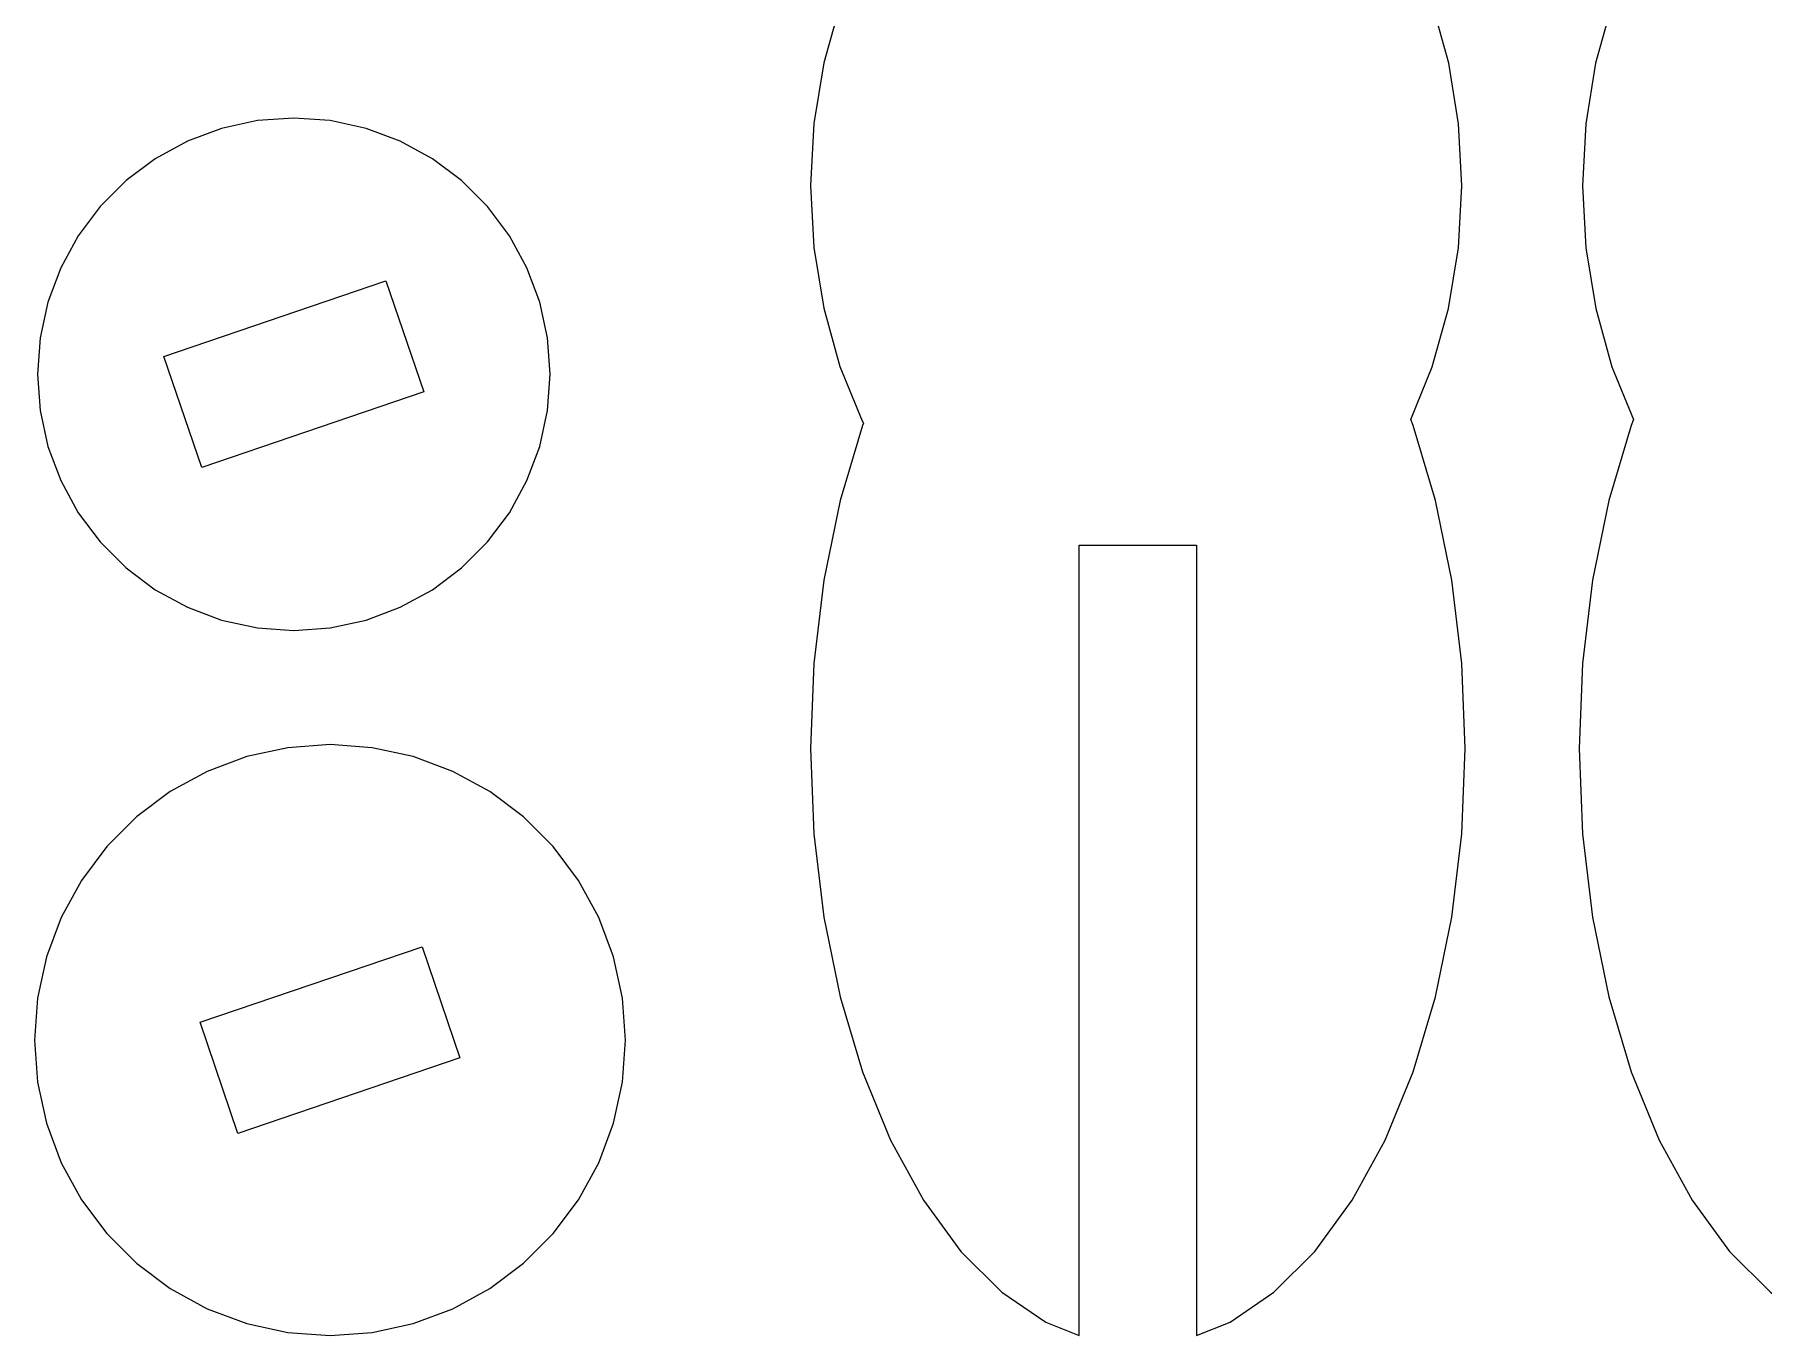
# Model space of a CAD drawing. Header units: millimetres. Extents: x -131 to 131, y -103 to 103.
# Drawn here: x -129.23 to -85.01, y -102.88 to -69.6 of the extents above; entities that cross this region are included whole.
import ezdxf

# ---------------------------------------------------------------- set-up
doc = ezdxf.new("R2010")
doc.units = ezdxf.units.MM
doc.header["$MEASUREMENT"] = 0
doc.layers.add('Camada 1', color=7, linetype='Continuous')

msp = doc.modelspace()

# ---------------------------------------------------------------- linework, layer by layer
at = {"layer": 'Camada 1', "color": 250, "lineweight": 20}
for points, knots in [([(-93.971, -79.6007), (-93.971, -79.6007), (-93.3985, -81.5152), (-93.3985, -81.5152), (-93.3985, -81.5152), (-93.3985, -81.5152), (-92.9811, -83.5589), (-92.9811, -83.5589), (-92.9811, -83.5589), (-92.9811, -83.5589), (-92.7275, -85.6904), (-92.7275, -85.6904), (-92.7275, -85.6904), (-92.7275, -85.6904), (-92.6421, -87.8663), (-92.6421, -87.8663), (-92.6421, -87.8663), (-92.6421, -87.8663), (-92.7275, -90.0422), (-92.7275, -90.0422), (-92.7275, -90.0422), (-92.7275, -90.0422), (-92.9811, -92.1737), (-92.9811, -92.1737), (-92.9811, -92.1737), (-92.9811, -92.1737), (-93.3985, -94.2177), (-93.3985, -94.2177), (-93.3985, -94.2177), (-93.3985, -94.2177), (-93.971, -96.1322), (-93.971, -96.1322), (-93.971, -96.1322), (-93.971, -96.1322), (-94.6864, -97.8785), (-94.6864, -97.8785), (-94.6864, -97.8785), (-94.6864, -97.8785), (-95.531, -99.4208), (-95.531, -99.4208), (-95.531, -99.4208), (-95.531, -99.4208), (-96.487, -100.7282), (-96.487, -100.7282), (-96.487, -100.7282), (-96.487, -100.7282), (-97.5351, -101.7735), (-97.5351, -101.7735), (-97.5351, -101.7735), (-97.5351, -101.7735), (-98.6541, -102.5359), (-98.6541, -102.5359), (-98.6541, -102.5359), (-98.6541, -102.5359), (-99.5124, -102.877), (-99.5124, -102.877), (-99.5124, -102.877), (-99.5124, -102.877), (-99.5124, -82.6618), (-99.5124, -82.6618), (-99.5124, -82.6618), (-99.5124, -82.6618), (-102.5125, -82.6618), (-102.5125, -82.6618), (-102.5125, -82.6618), (-102.5125, -82.6618), (-102.5125, -102.877), (-102.5125, -102.877), (-102.5125, -102.877), (-102.5125, -102.877), (-103.3704, -102.5359), (-103.3704, -102.5359), (-103.3704, -102.5359), (-103.3704, -102.5359), (-104.4894, -101.7735), (-104.4894, -101.7735), (-104.4894, -101.7735), (-104.4894, -101.7735), (-105.5375, -100.7282), (-105.5375, -100.7282), (-105.5375, -100.7282), (-105.5375, -100.7282), (-106.4939, -99.4208), (-106.4939, -99.4208), (-106.4939, -99.4208), (-106.4939, -99.4208), (-107.3381, -97.8785), (-107.3381, -97.8785), (-107.3381, -97.8785), (-107.3381, -97.8785), (-108.0539, -96.1322), (-108.0539, -96.1322), (-108.0539, -96.1322), (-108.0539, -96.1322), (-108.6261, -94.2177), (-108.6261, -94.2177), (-108.6261, -94.2177), (-108.6261, -94.2177), (-109.0434, -92.1737), (-109.0434, -92.1737), (-109.0434, -92.1737), (-109.0434, -92.1737), (-109.2974, -90.0422), (-109.2974, -90.0422), (-109.2974, -90.0422), (-109.2974, -90.0422), (-109.3828, -87.8663), (-109.3828, -87.8663), (-109.3828, -87.8663), (-109.3828, -87.8663), (-109.2974, -85.6904), (-109.2974, -85.6904), (-109.2974, -85.6904), (-109.2974, -85.6904), (-109.0434, -83.5589), (-109.0434, -83.5589), (-109.0434, -83.5589), (-109.0434, -83.5589), (-108.6261, -81.5152), (-108.6261, -81.5152), (-108.6261, -81.5152), (-108.6261, -81.5152), (-108.0539, -79.6007), (-108.0539, -79.6007), (-108.0539, -79.6007), (-108.0539, -79.6007), (-108.0303, -79.5429), (-108.0303, -79.5429), (-108.0303, -79.5429), (-108.0303, -79.5429), (-108.0634, -79.4836), (-108.0634, -79.4836), (-108.0634, -79.4836), (-108.0634, -79.4836), (-108.6321, -78.0877), (-108.6321, -78.0877), (-108.6321, -78.0877), (-108.6321, -78.0877), (-109.0466, -76.5979), (-109.0466, -76.5979), (-109.0466, -76.5979), (-109.0466, -76.5979), (-109.2985, -75.0446), (-109.2985, -75.0446), (-109.2985, -75.0446), (-109.2985, -75.0446), (-109.3828, -73.4589), (-109.3828, -73.4589), (-109.3828, -73.4589), (-109.3828, -73.4589), (-109.2971, -71.8731), (-109.2971, -71.8731), (-109.2971, -71.8731), (-109.2971, -71.8731), (-109.0438, -70.3202), (-109.0438, -70.3202), (-109.0438, -70.3202), (-109.0438, -70.3202), (-108.6282, -68.8311), (-108.6282, -68.8311), (-108.6282, -68.8311), (-108.6282, -68.8311), (-108.0581, -67.4362), (-108.0581, -67.4362), (-108.0581, -67.4362), (-108.0581, -67.4362), (-107.3455, -66.1641), (-107.3455, -66.1641), (-107.3455, -66.1641), (-107.3455, -66.1641), (-106.5049, -65.0409), (-106.5049, -65.0409), (-106.5049, -65.0409), (-106.5049, -65.0409), (-105.5531, -64.0891), (-105.5531, -64.0891), (-105.5531, -64.0891), (-105.5531, -64.0891), (-104.5099, -63.3281), (-104.5099, -63.3281), (-104.5099, -63.3281), (-104.5099, -63.3281), (-103.3965, -62.7732), (-103.3965, -62.7732), (-103.3965, -62.7732), (-103.3965, -62.7732), (-102.2352, -62.4363), (-102.2352, -62.4363), (-102.2352, -62.4363), (-102.2352, -62.4363), (-101.0502, -62.3238), (-101.0502, -62.3238), (-101.0502, -62.3238), (-101.0502, -62.3238), (-99.8649, -62.4381), (-99.8649, -62.4381), (-99.8649, -62.4381), (-99.8649, -62.4381), (-98.7042, -62.7771), (-98.7042, -62.7771), (-98.7042, -62.7771), (-98.7042, -62.7771), (-97.5912, -63.3334), (-97.5912, -63.3334), (-97.5912, -63.3334), (-97.5912, -63.3334), (-96.5484, -64.0961), (-96.5484, -64.0961), (-96.5484, -64.0961), (-96.5484, -64.0961), (-95.5977, -65.0497), (-95.5977, -65.0497), (-95.5977, -65.0497), (-95.5977, -65.0497), (-94.7581, -66.1744), (-94.7581, -66.1744), (-94.7581, -66.1744), (-94.7581, -66.1744), (-94.0465, -67.4475), (-94.0465, -67.4475), (-94.0465, -67.4475), (-94.0465, -67.4475), (-93.4778, -68.8431), (-93.4778, -68.8431), (-93.4778, -68.8431), (-93.4778, -68.8431), (-93.0633, -70.3329), (-93.0633, -70.3329), (-93.0633, -70.3329), (-93.0633, -70.3329), (-92.8114, -71.8865), (-92.8114, -71.8865), (-92.8114, -71.8865), (-92.8114, -71.8865), (-92.7275, -73.4719), (-92.7275, -73.4719), (-92.7275, -73.4719), (-92.7275, -73.4719), (-92.8128, -75.0576), (-92.8128, -75.0576), (-92.8128, -75.0576), (-92.8128, -75.0576), (-93.0661, -76.6106), (-93.0661, -76.6106), (-93.0661, -76.6106), (-93.0661, -76.6106), (-93.4821, -78.1), (-93.4821, -78.1), (-93.4821, -78.1), (-93.4821, -78.1), (-94.0331, -79.4487), (-94.0331, -79.4487), (-94.0331, -79.4487), (-94.0331, -79.4487), (-93.971, -79.6007), (-93.971, -79.6007)], [0, 0, 0, 0, 0.015625, 0.015625, 0.015625, 0.015625, 0.03125, 0.03125, 0.03125, 0.03125, 0.046875, 0.046875, 0.046875, 0.046875, 0.0625, 0.0625, 0.0625, 0.0625, 0.078125, 0.078125, 0.078125, 0.078125, 0.09375, 0.09375, 0.09375, 0.09375, 0.109375, 0.109375, 0.109375, 0.109375, 0.125, 0.125, 0.125, 0.125, 0.140625, 0.140625, 0.140625, 0.140625, 0.15625, 0.15625, 0.15625, 0.15625, 0.171875, 0.171875, 0.171875, 0.171875, 0.1875, 0.1875, 0.1875, 0.1875, 0.203125, 0.203125, 0.203125, 0.203125, 0.21875, 0.21875, 0.21875, 0.21875, 0.234375, 0.234375, 0.234375, 0.234375, 0.25, 0.25, 0.25, 0.25, 0.265625, 0.265625, 0.265625, 0.265625, 0.28125, 0.28125, 0.28125, 0.28125, 0.296875, 0.296875, 0.296875, 0.296875, 0.3125, 0.3125, 0.3125, 0.3125, 0.328125, 0.328125, 0.328125, 0.328125, 0.34375, 0.34375, 0.34375, 0.34375, 0.359375, 0.359375, 0.359375, 0.359375, 0.375, 0.375, 0.375, 0.375, 0.390625, 0.390625, 0.390625, 0.390625, 0.40625, 0.40625, 0.40625, 0.40625, 0.421875, 0.421875, 0.421875, 0.421875, 0.4375, 0.4375, 0.4375, 0.4375, 0.453125, 0.453125, 0.453125, 0.453125, 0.46875, 0.46875, 0.46875, 0.46875, 0.484375, 0.484375, 0.484375, 0.484375, 0.5, 0.5, 0.5, 0.5, 0.515625, 0.515625, 0.515625, 0.515625, 0.53125, 0.53125, 0.53125, 0.53125, 0.546875, 0.546875, 0.546875, 0.546875, 0.5625, 0.5625, 0.5625, 0.5625, 0.578125, 0.578125, 0.578125, 0.578125, 0.59375, 0.59375, 0.59375, 0.59375, 0.609375, 0.609375, 0.609375, 0.609375, 0.625, 0.625, 0.625, 0.625, 0.640625, 0.640625, 0.640625, 0.640625, 0.65625, 0.65625, 0.65625, 0.65625, 0.671875, 0.671875, 0.671875, 0.671875, 0.6875, 0.6875, 0.6875, 0.6875, 0.703125, 0.703125, 0.703125, 0.703125, 0.71875, 0.71875, 0.71875, 0.71875, 0.734375, 0.734375, 0.734375, 0.734375, 0.75, 0.75, 0.75, 0.75, 0.765625, 0.765625, 0.765625, 0.765625, 0.78125, 0.78125, 0.78125, 0.78125, 0.796875, 0.796875, 0.796875, 0.796875, 0.8125, 0.8125, 0.8125, 0.8125, 0.828125, 0.828125, 0.828125, 0.828125, 0.84375, 0.84375, 0.84375, 0.84375, 0.859375, 0.859375, 0.859375, 0.859375, 0.875, 0.875, 0.875, 0.875, 0.890625, 0.890625, 0.890625, 0.890625, 0.90625, 0.90625, 0.90625, 0.90625, 0.921875, 0.921875, 0.921875, 0.921875, 0.9375, 0.9375, 0.9375, 0.9375, 0.953125, 0.953125, 0.953125, 0.953125, 0.96875, 0.96875, 0.96875, 0.96875, 0.984375, 0.984375, 0.984375, 0.984375, 1, 1, 1, 1]), ([(-72.9867, -87.8663), (-72.9867, -87.8663), (-73.0721, -90.0422), (-73.0721, -90.0422), (-73.0721, -90.0422), (-73.0721, -90.0422), (-73.3258, -92.1737), (-73.3258, -92.1737), (-73.3258, -92.1737), (-73.3258, -92.1737), (-73.7431, -94.2177), (-73.7431, -94.2177), (-73.7431, -94.2177), (-73.7431, -94.2177), (-74.3156, -96.1322), (-74.3156, -96.1322), (-74.3156, -96.1322), (-74.3156, -96.1322), (-75.0314, -97.8785), (-75.0314, -97.8785), (-75.0314, -97.8785), (-75.0314, -97.8785), (-75.8756, -99.4208), (-75.8756, -99.4208), (-75.8756, -99.4208), (-75.8756, -99.4208), (-76.8317, -100.7282), (-76.8317, -100.7282), (-76.8317, -100.7282), (-76.8317, -100.7282), (-77.8801, -101.7735), (-77.8801, -101.7735), (-77.8801, -101.7735), (-77.8801, -101.7735), (-78.9988, -102.5359), (-78.9988, -102.5359), (-78.9988, -102.5359), (-78.9988, -102.5359), (-79.8571, -102.877), (-79.8571, -102.877), (-79.8571, -102.877), (-79.8571, -102.877), (-79.8571, -82.6618), (-79.8571, -82.6618), (-79.8571, -82.6618), (-79.8571, -82.6618), (-82.8571, -82.6618), (-82.8571, -82.6618), (-82.8571, -82.6618), (-82.8571, -82.6618), (-82.8571, -102.877), (-82.8571, -102.877), (-82.8571, -102.877), (-82.8571, -102.877), (-83.7154, -102.5359), (-83.7154, -102.5359), (-83.7154, -102.5359), (-83.7154, -102.5359), (-84.8341, -101.7735), (-84.8341, -101.7735), (-84.8341, -101.7735), (-84.8341, -101.7735), (-85.8825, -100.7282), (-85.8825, -100.7282), (-85.8825, -100.7282), (-85.8825, -100.7282), (-86.8386, -99.4208), (-86.8386, -99.4208), (-86.8386, -99.4208), (-86.8386, -99.4208), (-87.6828, -97.8785), (-87.6828, -97.8785), (-87.6828, -97.8785), (-87.6828, -97.8785), (-88.3985, -96.1322), (-88.3985, -96.1322), (-88.3985, -96.1322), (-88.3985, -96.1322), (-88.9711, -94.2177), (-88.9711, -94.2177), (-88.9711, -94.2177), (-88.9711, -94.2177), (-89.3884, -92.1737), (-89.3884, -92.1737), (-89.3884, -92.1737), (-89.3884, -92.1737), (-89.6421, -90.0422), (-89.6421, -90.0422), (-89.6421, -90.0422), (-89.6421, -90.0422), (-89.7275, -87.8663), (-89.7275, -87.8663), (-89.7275, -87.8663), (-89.7275, -87.8663), (-89.6421, -85.6904), (-89.6421, -85.6904), (-89.6421, -85.6904), (-89.6421, -85.6904), (-89.3884, -83.5589), (-89.3884, -83.5589), (-89.3884, -83.5589), (-89.3884, -83.5589), (-88.9711, -81.5152), (-88.9711, -81.5152), (-88.9711, -81.5152), (-88.9711, -81.5152), (-88.3985, -79.6007), (-88.3985, -79.6007), (-88.3985, -79.6007), (-88.3985, -79.6007), (-88.3364, -79.4487), (-88.3364, -79.4487), (-88.3364, -79.4487), (-88.3364, -79.4487), (-88.8875, -78.1), (-88.8875, -78.1), (-88.8875, -78.1), (-88.8875, -78.1), (-89.3034, -76.6106), (-89.3034, -76.6106), (-89.3034, -76.6106), (-89.3034, -76.6106), (-89.5567, -75.0576), (-89.5567, -75.0576), (-89.5567, -75.0576), (-89.5567, -75.0576), (-89.6421, -73.4719), (-89.6421, -73.4719), (-89.6421, -73.4719), (-89.6421, -73.4719), (-89.5581, -71.8865), (-89.5581, -71.8865), (-89.5581, -71.8865), (-89.5581, -71.8865), (-89.3062, -70.3329), (-89.3062, -70.3329), (-89.3062, -70.3329), (-89.3062, -70.3329), (-88.8917, -68.8431), (-88.8917, -68.8431), (-88.8917, -68.8431), (-88.8917, -68.8431), (-88.3227, -67.4475), (-88.3227, -67.4475), (-88.3227, -67.4475), (-88.3227, -67.4475), (-87.6115, -66.1744), (-87.6115, -66.1744), (-87.6115, -66.1744), (-87.6115, -66.1744), (-86.7715, -65.0497), (-86.7715, -65.0497), (-86.7715, -65.0497), (-86.7715, -65.0497), (-85.8208, -64.0961), (-85.8208, -64.0961), (-85.8208, -64.0961), (-85.8208, -64.0961), (-84.7783, -63.3334), (-84.7783, -63.3334), (-84.7783, -63.3334), (-84.7783, -63.3334), (-83.6653, -62.7771), (-83.6653, -62.7771), (-83.6653, -62.7771), (-83.6653, -62.7771), (-82.5047, -62.4381), (-82.5047, -62.4381), (-82.5047, -62.4381), (-82.5047, -62.4381), (-81.3193, -62.3238), (-81.3193, -62.3238), (-81.3193, -62.3238), (-81.3193, -62.3238), (-80.1344, -62.4363), (-80.1344, -62.4363), (-80.1344, -62.4363), (-80.1344, -62.4363), (-78.973, -62.7732), (-78.973, -62.7732), (-78.973, -62.7732), (-78.973, -62.7732), (-77.8597, -63.3281), (-77.8597, -63.3281), (-77.8597, -63.3281), (-77.8597, -63.3281), (-76.8165, -64.0891), (-76.8165, -64.0891), (-76.8165, -64.0891), (-76.8165, -64.0891), (-75.8647, -65.0409), (-75.8647, -65.0409), (-75.8647, -65.0409), (-75.8647, -65.0409), (-75.024, -66.1641), (-75.024, -66.1641), (-75.024, -66.1641), (-75.024, -66.1641), (-74.3114, -67.4362), (-74.3114, -67.4362), (-74.3114, -67.4362), (-74.3114, -67.4362), (-73.7413, -68.8311), (-73.7413, -68.8311), (-73.7413, -68.8311), (-73.7413, -68.8311), (-73.3254, -70.3202), (-73.3254, -70.3202), (-73.3254, -70.3202), (-73.3254, -70.3202), (-73.0725, -71.8731), (-73.0725, -71.8731), (-73.0725, -71.8731), (-73.0725, -71.8731), (-72.9867, -73.4589), (-72.9867, -73.4589), (-72.9867, -73.4589), (-72.9867, -73.4589), (-73.071, -75.0446), (-73.071, -75.0446), (-73.071, -75.0446), (-73.071, -75.0446), (-73.3229, -76.5979), (-73.3229, -76.5979), (-73.3229, -76.5979), (-73.3229, -76.5979), (-73.7374, -78.0877), (-73.7374, -78.0877), (-73.7374, -78.0877), (-73.7374, -78.0877), (-74.3061, -79.4836), (-74.3061, -79.4836), (-74.3061, -79.4836), (-74.3061, -79.4836), (-74.3393, -79.5429), (-74.3393, -79.5429), (-74.3393, -79.5429), (-74.3393, -79.5429), (-74.3156, -79.6007), (-74.3156, -79.6007), (-74.3156, -79.6007), (-74.3156, -79.6007), (-73.7431, -81.5152), (-73.7431, -81.5152), (-73.7431, -81.5152), (-73.7431, -81.5152), (-73.3258, -83.5589), (-73.3258, -83.5589), (-73.3258, -83.5589), (-73.3258, -83.5589), (-73.0721, -85.6904), (-73.0721, -85.6904), (-73.0721, -85.6904), (-73.0721, -85.6904), (-72.9867, -87.8663), (-72.9867, -87.8663)], [0, 0, 0, 0, 0.015625, 0.015625, 0.015625, 0.015625, 0.03125, 0.03125, 0.03125, 0.03125, 0.046875, 0.046875, 0.046875, 0.046875, 0.0625, 0.0625, 0.0625, 0.0625, 0.078125, 0.078125, 0.078125, 0.078125, 0.09375, 0.09375, 0.09375, 0.09375, 0.109375, 0.109375, 0.109375, 0.109375, 0.125, 0.125, 0.125, 0.125, 0.140625, 0.140625, 0.140625, 0.140625, 0.15625, 0.15625, 0.15625, 0.15625, 0.171875, 0.171875, 0.171875, 0.171875, 0.1875, 0.1875, 0.1875, 0.1875, 0.203125, 0.203125, 0.203125, 0.203125, 0.21875, 0.21875, 0.21875, 0.21875, 0.234375, 0.234375, 0.234375, 0.234375, 0.25, 0.25, 0.25, 0.25, 0.265625, 0.265625, 0.265625, 0.265625, 0.28125, 0.28125, 0.28125, 0.28125, 0.296875, 0.296875, 0.296875, 0.296875, 0.3125, 0.3125, 0.3125, 0.3125, 0.328125, 0.328125, 0.328125, 0.328125, 0.34375, 0.34375, 0.34375, 0.34375, 0.359375, 0.359375, 0.359375, 0.359375, 0.375, 0.375, 0.375, 0.375, 0.390625, 0.390625, 0.390625, 0.390625, 0.40625, 0.40625, 0.40625, 0.40625, 0.421875, 0.421875, 0.421875, 0.421875, 0.4375, 0.4375, 0.4375, 0.4375, 0.453125, 0.453125, 0.453125, 0.453125, 0.46875, 0.46875, 0.46875, 0.46875, 0.484375, 0.484375, 0.484375, 0.484375, 0.5, 0.5, 0.5, 0.5, 0.515625, 0.515625, 0.515625, 0.515625, 0.53125, 0.53125, 0.53125, 0.53125, 0.546875, 0.546875, 0.546875, 0.546875, 0.5625, 0.5625, 0.5625, 0.5625, 0.578125, 0.578125, 0.578125, 0.578125, 0.59375, 0.59375, 0.59375, 0.59375, 0.609375, 0.609375, 0.609375, 0.609375, 0.625, 0.625, 0.625, 0.625, 0.640625, 0.640625, 0.640625, 0.640625, 0.65625, 0.65625, 0.65625, 0.65625, 0.671875, 0.671875, 0.671875, 0.671875, 0.6875, 0.6875, 0.6875, 0.6875, 0.703125, 0.703125, 0.703125, 0.703125, 0.71875, 0.71875, 0.71875, 0.71875, 0.734375, 0.734375, 0.734375, 0.734375, 0.75, 0.75, 0.75, 0.75, 0.765625, 0.765625, 0.765625, 0.765625, 0.78125, 0.78125, 0.78125, 0.78125, 0.796875, 0.796875, 0.796875, 0.796875, 0.8125, 0.8125, 0.8125, 0.8125, 0.828125, 0.828125, 0.828125, 0.828125, 0.84375, 0.84375, 0.84375, 0.84375, 0.859375, 0.859375, 0.859375, 0.859375, 0.875, 0.875, 0.875, 0.875, 0.890625, 0.890625, 0.890625, 0.890625, 0.90625, 0.90625, 0.90625, 0.90625, 0.921875, 0.921875, 0.921875, 0.921875, 0.9375, 0.9375, 0.9375, 0.9375, 0.953125, 0.953125, 0.953125, 0.953125, 0.96875, 0.96875, 0.96875, 0.96875, 0.984375, 0.984375, 0.984375, 0.984375, 1, 1, 1, 1]), ([(-128.1128, -74.7454), (-128.1128, -74.7454), (-127.5526, -73.9968), (-127.5526, -73.9968), (-127.5526, -73.9968), (-127.5526, -73.9968), (-126.8915, -73.3357), (-126.8915, -73.3357), (-126.8915, -73.3357), (-126.8915, -73.3357), (-126.1429, -72.7755), (-126.1429, -72.7755), (-126.1429, -72.7755), (-126.1429, -72.7755), (-125.322, -72.3272), (-125.322, -72.3272), (-125.322, -72.3272), (-125.322, -72.3272), (-124.4461, -72.0005), (-124.4461, -72.0005), (-124.4461, -72.0005), (-124.4461, -72.0005), (-123.5324, -71.8019), (-123.5324, -71.8019), (-123.5324, -71.8019), (-123.5324, -71.8019), (-122.5996, -71.7352), (-122.5996, -71.7352), (-122.5996, -71.7352), (-122.5996, -71.7352), (-121.6672, -71.8019), (-121.6672, -71.8019), (-121.6672, -71.8019), (-121.6672, -71.8019), (-120.7536, -72.0005), (-120.7536, -72.0005), (-120.7536, -72.0005), (-120.7536, -72.0005), (-119.8773, -72.3272), (-119.8773, -72.3272), (-119.8773, -72.3272), (-119.8773, -72.3272), (-119.0567, -72.7755), (-119.0567, -72.7755), (-119.0567, -72.7755), (-119.0567, -72.7755), (-118.3081, -73.3357), (-118.3081, -73.3357), (-118.3081, -73.3357), (-118.3081, -73.3357), (-117.647, -73.9968), (-117.647, -73.9968), (-117.647, -73.9968), (-117.647, -73.9968), (-117.0868, -74.7454), (-117.0868, -74.7454), (-117.0868, -74.7454), (-117.0868, -74.7454), (-116.6388, -75.566), (-116.6388, -75.566), (-116.6388, -75.566), (-116.6388, -75.566), (-116.3117, -76.4423), (-116.3117, -76.4423), (-116.3117, -76.4423), (-116.3117, -76.4423), (-116.1131, -77.356), (-116.1131, -77.356), (-116.1131, -77.356), (-116.1131, -77.356), (-116.0464, -78.2884), (-116.0464, -78.2884), (-116.0464, -78.2884), (-116.0464, -78.2884), (-116.1131, -79.2211), (-116.1131, -79.2211), (-116.1131, -79.2211), (-116.1131, -79.2211), (-116.3117, -80.1348), (-116.3117, -80.1348), (-116.3117, -80.1348), (-116.3117, -80.1348), (-116.6388, -81.0108), (-116.6388, -81.0108), (-116.6388, -81.0108), (-116.6388, -81.0108), (-117.0868, -81.8317), (-117.0868, -81.8317), (-117.0868, -81.8317), (-117.0868, -81.8317), (-117.647, -82.5799), (-117.647, -82.5799), (-117.647, -82.5799), (-117.647, -82.5799), (-118.3081, -83.2414), (-118.3081, -83.2414), (-118.3081, -83.2414), (-118.3081, -83.2414), (-119.0567, -83.8016), (-119.0567, -83.8016), (-119.0567, -83.8016), (-119.0567, -83.8016), (-119.8773, -84.2496), (-119.8773, -84.2496), (-119.8773, -84.2496), (-119.8773, -84.2496), (-120.7536, -84.5763), (-120.7536, -84.5763), (-120.7536, -84.5763), (-120.7536, -84.5763), (-121.6672, -84.7753), (-121.6672, -84.7753), (-121.6672, -84.7753), (-121.6672, -84.7753), (-122.5996, -84.8419), (-122.5996, -84.8419), (-122.5996, -84.8419), (-122.5996, -84.8419), (-123.5324, -84.7753), (-123.5324, -84.7753), (-123.5324, -84.7753), (-123.5324, -84.7753), (-124.4461, -84.5763), (-124.4461, -84.5763), (-124.4461, -84.5763), (-124.4461, -84.5763), (-125.322, -84.2496), (-125.322, -84.2496), (-125.322, -84.2496), (-125.322, -84.2496), (-126.1429, -83.8016), (-126.1429, -83.8016), (-126.1429, -83.8016), (-126.1429, -83.8016), (-126.8915, -83.2414), (-126.8915, -83.2414), (-126.8915, -83.2414), (-126.8915, -83.2414), (-127.5526, -82.5799), (-127.5526, -82.5799), (-127.5526, -82.5799), (-127.5526, -82.5799), (-128.1128, -81.8317), (-128.1128, -81.8317), (-128.1128, -81.8317), (-128.1128, -81.8317), (-128.5609, -81.0108), (-128.5609, -81.0108), (-128.5609, -81.0108), (-128.5609, -81.0108), (-128.8879, -80.1348), (-128.8879, -80.1348), (-128.8879, -80.1348), (-128.8879, -80.1348), (-129.0865, -79.2211), (-129.0865, -79.2211), (-129.0865, -79.2211), (-129.0865, -79.2211), (-129.1532, -78.2884), (-129.1532, -78.2884), (-129.1532, -78.2884), (-129.1532, -78.2884), (-129.0865, -77.356), (-129.0865, -77.356), (-129.0865, -77.356), (-129.0865, -77.356), (-128.8879, -76.4423), (-128.8879, -76.4423), (-128.8879, -76.4423), (-128.8879, -76.4423), (-128.5609, -75.566), (-128.5609, -75.566), (-128.5609, -75.566), (-128.5609, -75.566), (-128.1128, -74.7454), (-128.1128, -74.7454)], [0, 0, 0, 0, 0.0227273, 0.0227273, 0.0227273, 0.0227273, 0.0454545, 0.0454545, 0.0454545, 0.0454545, 0.0681818, 0.0681818, 0.0681818, 0.0681818, 0.0909091, 0.0909091, 0.0909091, 0.0909091, 0.1136364, 0.1136364, 0.1136364, 0.1136364, 0.1363636, 0.1363636, 0.1363636, 0.1363636, 0.1590909, 0.1590909, 0.1590909, 0.1590909, 0.1818182, 0.1818182, 0.1818182, 0.1818182, 0.2045455, 0.2045455, 0.2045455, 0.2045455, 0.2272727, 0.2272727, 0.2272727, 0.2272727, 0.25, 0.25, 0.25, 0.25, 0.2727273, 0.2727273, 0.2727273, 0.2727273, 0.2954545, 0.2954545, 0.2954545, 0.2954545, 0.3181818, 0.3181818, 0.3181818, 0.3181818, 0.3409091, 0.3409091, 0.3409091, 0.3409091, 0.3636364, 0.3636364, 0.3636364, 0.3636364, 0.3863636, 0.3863636, 0.3863636, 0.3863636, 0.4090909, 0.4090909, 0.4090909, 0.4090909, 0.4318182, 0.4318182, 0.4318182, 0.4318182, 0.4545455, 0.4545455, 0.4545455, 0.4545455, 0.4772727, 0.4772727, 0.4772727, 0.4772727, 0.5, 0.5, 0.5, 0.5, 0.5227273, 0.5227273, 0.5227273, 0.5227273, 0.5454545, 0.5454545, 0.5454545, 0.5454545, 0.5681818, 0.5681818, 0.5681818, 0.5681818, 0.5909091, 0.5909091, 0.5909091, 0.5909091, 0.6136364, 0.6136364, 0.6136364, 0.6136364, 0.6363636, 0.6363636, 0.6363636, 0.6363636, 0.6590909, 0.6590909, 0.6590909, 0.6590909, 0.6818182, 0.6818182, 0.6818182, 0.6818182, 0.7045455, 0.7045455, 0.7045455, 0.7045455, 0.7272727, 0.7272727, 0.7272727, 0.7272727, 0.75, 0.75, 0.75, 0.75, 0.7727273, 0.7727273, 0.7727273, 0.7727273, 0.7954545, 0.7954545, 0.7954545, 0.7954545, 0.8181818, 0.8181818, 0.8181818, 0.8181818, 0.8409091, 0.8409091, 0.8409091, 0.8409091, 0.8636364, 0.8636364, 0.8636364, 0.8636364, 0.8863636, 0.8863636, 0.8863636, 0.8863636, 0.9090909, 0.9090909, 0.9090909, 0.9090909, 0.9318182, 0.9318182, 0.9318182, 0.9318182, 0.9545455, 0.9545455, 0.9545455, 0.9545455, 0.9772727, 0.9772727, 0.9772727, 0.9772727, 1, 1, 1, 1]), ([(-124.9562, -80.6753), (-124.9562, -80.6753), (-119.2765, -78.7417), (-119.2765, -78.7417), (-119.2765, -78.7417), (-119.2765, -78.7417), (-120.2431, -75.9018), (-120.2431, -75.9018), (-120.2431, -75.9018), (-120.2431, -75.9018), (-125.9232, -77.8354), (-125.9232, -77.8354), (-125.9232, -77.8354), (-125.9232, -77.8354), (-124.9562, -80.6753), (-124.9562, -80.6753)], [0, 0, 0, 0, 0.25, 0.25, 0.25, 0.25, 0.5, 0.5, 0.5, 0.5, 0.75, 0.75, 0.75, 0.75, 1, 1, 1, 1]), ([(-128.0307, -91.236), (-128.0307, -91.236), (-127.3847, -90.3728), (-127.3847, -90.3728), (-127.3847, -90.3728), (-127.3847, -90.3728), (-126.6224, -89.6104), (-126.6224, -89.6104), (-126.6224, -89.6104), (-126.6224, -89.6104), (-125.7591, -88.9645), (-125.7591, -88.9645), (-125.7591, -88.9645), (-125.7591, -88.9645), (-124.813, -88.4477), (-124.813, -88.4477), (-124.813, -88.4477), (-124.813, -88.4477), (-123.803, -88.0709), (-123.803, -88.0709), (-123.803, -88.0709), (-123.803, -88.0709), (-122.7496, -87.842), (-122.7496, -87.842), (-122.7496, -87.842), (-122.7496, -87.842), (-121.6743, -87.7651), (-121.6743, -87.7651), (-121.6743, -87.7651), (-121.6743, -87.7651), (-120.5987, -87.842), (-120.5987, -87.842), (-120.5987, -87.842), (-120.5987, -87.842), (-119.5453, -88.0709), (-119.5453, -88.0709), (-119.5453, -88.0709), (-119.5453, -88.0709), (-118.5353, -88.4477), (-118.5353, -88.4477), (-118.5353, -88.4477), (-118.5353, -88.4477), (-117.5891, -88.9645), (-117.5891, -88.9645), (-117.5891, -88.9645), (-117.5891, -88.9645), (-116.7259, -89.6104), (-116.7259, -89.6104), (-116.7259, -89.6104), (-116.7259, -89.6104), (-115.9639, -90.3728), (-115.9639, -90.3728), (-115.9639, -90.3728), (-115.9639, -90.3728), (-115.3176, -91.236), (-115.3176, -91.236), (-115.3176, -91.236), (-115.3176, -91.236), (-114.8011, -92.1822), (-114.8011, -92.1822), (-114.8011, -92.1822), (-114.8011, -92.1822), (-114.4244, -93.1922), (-114.4244, -93.1922), (-114.4244, -93.1922), (-114.4244, -93.1922), (-114.1951, -94.2456), (-114.1951, -94.2456), (-114.1951, -94.2456), (-114.1951, -94.2456), (-114.1182, -95.3209), (-114.1182, -95.3209), (-114.1182, -95.3209), (-114.1182, -95.3209), (-114.1951, -96.3965), (-114.1951, -96.3965), (-114.1951, -96.3965), (-114.1951, -96.3965), (-114.4244, -97.4499), (-114.4244, -97.4499), (-114.4244, -97.4499), (-114.4244, -97.4499), (-114.8011, -98.4599), (-114.8011, -98.4599), (-114.8011, -98.4599), (-114.8011, -98.4599), (-115.3176, -99.406), (-115.3176, -99.406), (-115.3176, -99.406), (-115.3176, -99.406), (-115.9639, -100.2689), (-115.9639, -100.2689), (-115.9639, -100.2689), (-115.9639, -100.2689), (-116.7259, -101.0313), (-116.7259, -101.0313), (-116.7259, -101.0313), (-116.7259, -101.0313), (-117.5891, -101.6776), (-117.5891, -101.6776), (-117.5891, -101.6776), (-117.5891, -101.6776), (-118.5353, -102.194), (-118.5353, -102.194), (-118.5353, -102.194), (-118.5353, -102.194), (-119.5453, -102.5708), (-119.5453, -102.5708), (-119.5453, -102.5708), (-119.5453, -102.5708), (-120.5987, -102.8001), (-120.5987, -102.8001), (-120.5987, -102.8001), (-120.5987, -102.8001), (-121.6743, -102.877), (-121.6743, -102.877), (-121.6743, -102.877), (-121.6743, -102.877), (-122.7496, -102.8001), (-122.7496, -102.8001), (-122.7496, -102.8001), (-122.7496, -102.8001), (-123.803, -102.5708), (-123.803, -102.5708), (-123.803, -102.5708), (-123.803, -102.5708), (-124.813, -102.194), (-124.813, -102.194), (-124.813, -102.194), (-124.813, -102.194), (-125.7591, -101.6776), (-125.7591, -101.6776), (-125.7591, -101.6776), (-125.7591, -101.6776), (-126.6224, -101.0313), (-126.6224, -101.0313), (-126.6224, -101.0313), (-126.6224, -101.0313), (-127.3847, -100.2689), (-127.3847, -100.2689), (-127.3847, -100.2689), (-127.3847, -100.2689), (-128.0307, -99.406), (-128.0307, -99.406), (-128.0307, -99.406), (-128.0307, -99.406), (-128.5475, -98.4599), (-128.5475, -98.4599), (-128.5475, -98.4599), (-128.5475, -98.4599), (-128.9239, -97.4499), (-128.9239, -97.4499), (-128.9239, -97.4499), (-128.9239, -97.4499), (-129.1532, -96.3965), (-129.1532, -96.3965), (-129.1532, -96.3965), (-129.1532, -96.3965), (-129.2301, -95.3209), (-129.2301, -95.3209), (-129.2301, -95.3209), (-129.2301, -95.3209), (-129.1532, -94.2456), (-129.1532, -94.2456), (-129.1532, -94.2456), (-129.1532, -94.2456), (-128.9239, -93.1922), (-128.9239, -93.1922), (-128.9239, -93.1922), (-128.9239, -93.1922), (-128.5475, -92.1822), (-128.5475, -92.1822), (-128.5475, -92.1822), (-128.5475, -92.1822), (-128.0307, -91.236), (-128.0307, -91.236)], [0, 0, 0, 0, 0.0227273, 0.0227273, 0.0227273, 0.0227273, 0.0454545, 0.0454545, 0.0454545, 0.0454545, 0.0681818, 0.0681818, 0.0681818, 0.0681818, 0.0909091, 0.0909091, 0.0909091, 0.0909091, 0.1136364, 0.1136364, 0.1136364, 0.1136364, 0.1363636, 0.1363636, 0.1363636, 0.1363636, 0.1590909, 0.1590909, 0.1590909, 0.1590909, 0.1818182, 0.1818182, 0.1818182, 0.1818182, 0.2045455, 0.2045455, 0.2045455, 0.2045455, 0.2272727, 0.2272727, 0.2272727, 0.2272727, 0.25, 0.25, 0.25, 0.25, 0.2727273, 0.2727273, 0.2727273, 0.2727273, 0.2954545, 0.2954545, 0.2954545, 0.2954545, 0.3181818, 0.3181818, 0.3181818, 0.3181818, 0.3409091, 0.3409091, 0.3409091, 0.3409091, 0.3636364, 0.3636364, 0.3636364, 0.3636364, 0.3863636, 0.3863636, 0.3863636, 0.3863636, 0.4090909, 0.4090909, 0.4090909, 0.4090909, 0.4318182, 0.4318182, 0.4318182, 0.4318182, 0.4545455, 0.4545455, 0.4545455, 0.4545455, 0.4772727, 0.4772727, 0.4772727, 0.4772727, 0.5, 0.5, 0.5, 0.5, 0.5227273, 0.5227273, 0.5227273, 0.5227273, 0.5454545, 0.5454545, 0.5454545, 0.5454545, 0.5681818, 0.5681818, 0.5681818, 0.5681818, 0.5909091, 0.5909091, 0.5909091, 0.5909091, 0.6136364, 0.6136364, 0.6136364, 0.6136364, 0.6363636, 0.6363636, 0.6363636, 0.6363636, 0.6590909, 0.6590909, 0.6590909, 0.6590909, 0.6818182, 0.6818182, 0.6818182, 0.6818182, 0.7045455, 0.7045455, 0.7045455, 0.7045455, 0.7272727, 0.7272727, 0.7272727, 0.7272727, 0.75, 0.75, 0.75, 0.75, 0.7727273, 0.7727273, 0.7727273, 0.7727273, 0.7954545, 0.7954545, 0.7954545, 0.7954545, 0.8181818, 0.8181818, 0.8181818, 0.8181818, 0.8409091, 0.8409091, 0.8409091, 0.8409091, 0.8636364, 0.8636364, 0.8636364, 0.8636364, 0.8863636, 0.8863636, 0.8863636, 0.8863636, 0.9090909, 0.9090909, 0.9090909, 0.9090909, 0.9318182, 0.9318182, 0.9318182, 0.9318182, 0.9545455, 0.9545455, 0.9545455, 0.9545455, 0.9772727, 0.9772727, 0.9772727, 0.9772727, 1, 1, 1, 1]), ([(-124.9975, -94.8679), (-124.9975, -94.8679), (-124.0309, -97.7077), (-124.0309, -97.7077), (-124.0309, -97.7077), (-124.0309, -97.7077), (-118.3508, -95.7742), (-118.3508, -95.7742), (-118.3508, -95.7742), (-118.3508, -95.7742), (-119.3177, -92.9343), (-119.3177, -92.9343), (-119.3177, -92.9343), (-119.3177, -92.9343), (-124.9975, -94.8679), (-124.9975, -94.8679)], [0, 0, 0, 0, 0.25, 0.25, 0.25, 0.25, 0.5, 0.5, 0.5, 0.5, 0.75, 0.75, 0.75, 0.75, 1, 1, 1, 1])]:
    msp.add_open_spline(points, degree=3, knots=knots, dxfattribs=at)

doc.saveas('drawing.dxf')
